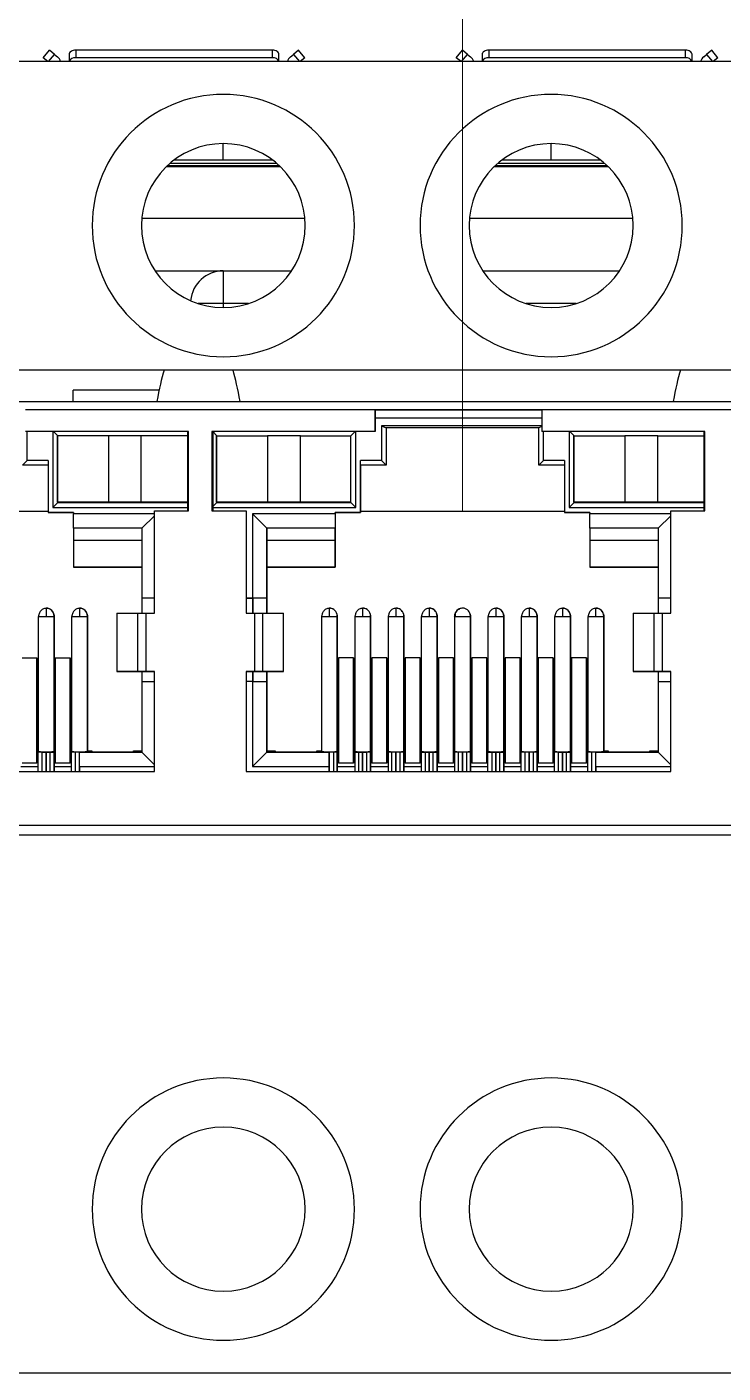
# Model space of a CAD drawing. Header units: millimetres. Extents: x 30 to 188, y 44 to 252.
# Drawn here: x 64.95 to 86.18, y 44.04 to 85.1 of the extents above; entities that cross this region are included whole.
import ezdxf

# ---------------------------------------------------------------- set-up
doc = ezdxf.new("R2010")
doc.units = ezdxf.units.MM

msp = doc.modelspace()

# ---------------------------------------------------------------- linework, layer by layer
at = {"color": 7, "linetype": 'Continuous', "lineweight": 18}
msp.add_line((78.239, 70.322), (78.239, 252.272), dxfattribs=at)
at = {"color": 7, "linetype": 'Continuous', "lineweight": 25}
for p, q in [((65.449, 84.16), (65.64, 84.391)), ((65.794, 84.263), (65.64, 84.391)), ((65.794, 84.263), (65.884, 84.188)), ((66.239, 84.266), (66.239, 84.041)), ((66.439, 84.391), (66.439, 84.156)), ((72.439, 84.391), (66.439, 84.391)), ((72.439, 84.156), (72.439, 84.391)), ((72.639, 84.041), (72.639, 84.266)), ((72.993, 84.188), (73.083, 84.263)), ((73.237, 84.391), (73.083, 84.263)), ((73.429, 84.16), (73.237, 84.391)), ((78.049, 84.16), (78.24, 84.391)), ((78.394, 84.263), (78.24, 84.391)), ((78.394, 84.263), (78.484, 84.188)), ((78.839, 84.266), (78.839, 84.041)), ((79.039, 84.391), (79.039, 84.156)), ((85.039, 84.391), (79.039, 84.391)), ((85.039, 84.156), (85.039, 84.391)), ((85.239, 84.041), (85.239, 84.266)), ((85.593, 84.188), (85.683, 84.263)), ((85.837, 84.391), (85.683, 84.263)), ((86.029, 84.16), (85.837, 84.391)), ((125.942, 84.041), (45.942, 84.041)), ((65.592, 84.041), (65.449, 84.16)), ((72.439, 84.156), (66.439, 84.156)), ((73.429, 84.16), (73.285, 84.041)), ((78.192, 84.041), (78.049, 84.16)), ((85.039, 84.156), (79.039, 84.156)), ((86.029, 84.16), (85.885, 84.041)), ((69.317, 80.941), (72.566, 80.941)), ((69.442, 81.041), (70.942, 81.041)), ((70.942, 81.041), (72.442, 81.041)), ((79.317, 80.941), (82.566, 80.941)), ((79.442, 81.041), (80.942, 81.041)), ((80.942, 81.041), (82.442, 81.041)), ((69.207, 80.841), (72.676, 80.841)), ((72.655, 80.861), (69.228, 80.861)), ((79.207, 80.841), (82.676, 80.841)), ((82.655, 80.861), (79.228, 80.861)), ((73.432, 79.261), (68.451, 79.261)), ((83.432, 79.261), (78.451, 79.261)), ((68.857, 77.661), (73.026, 77.661)), ((70.942, 77.661), (70.942, 76.661)), ((78.857, 77.661), (83.026, 77.661)), ((117.319, 74.631), (54.565, 74.631)), ((66.367, 73.672), (66.367, 74.025)), ((66.725, 74.025), (66.367, 74.025)), ((68.985, 74.024), (66.725, 74.024)), ((54.109, 73.672), (117.863, 73.672)), ((68.46, 73.672), (68.917, 73.672)), ((71.457, 73.672), (72.016, 73.672)), ((84.208, 73.672), (84.665, 73.672)), ((75.572, 73.418), (64.904, 73.418)), ((75.572, 72.757), (75.572, 73.418)), ((80.652, 73.418), (75.572, 73.418)), ((75.572, 73.418), (80.652, 73.418)), ((75.572, 73.418), (75.572, 73.418)), ((75.572, 73.418), (75.572, 72.757)), ((80.652, 73.418), (80.652, 72.757)), ((91.32, 73.418), (80.652, 73.418)), ((69.882, 72.757), (64.904, 72.757)), ((69.857, 72.757), (64.904, 72.757)), ((64.962, 71.876), (64.962, 72.757)), ((65.742, 72.757), (65.742, 70.446)), ((65.767, 72.757), (65.894, 72.63)), ((69.857, 72.757), (69.882, 72.757)), ((69.857, 70.344), (69.857, 72.757)), ((69.882, 70.344), (69.882, 72.757)), ((75.572, 72.757), (70.593, 72.757)), ((70.593, 72.757), (70.593, 70.344)), ((70.593, 72.757), (70.619, 72.757)), ((75.572, 72.757), (70.619, 72.757)), ((70.619, 72.757), (70.619, 70.344)), ((70.619, 72.757), (70.746, 72.63)), ((74.962, 72.757), (74.835, 72.63)), ((74.987, 70.446), (74.987, 72.757)), ((75.572, 72.757), (75.572, 72.757)), ((80.652, 72.935), (75.767, 72.935)), ((75.767, 72.935), (75.767, 71.876)), ((75.767, 72.935), (75.913, 72.867)), ((80.564, 72.867), (75.913, 72.867)), ((75.913, 72.867), (75.913, 71.73)), ((80.652, 72.908), (80.564, 72.867)), ((80.564, 71.73), (80.564, 72.867)), ((85.63, 72.757), (80.652, 72.757)), ((80.652, 72.757), (80.652, 72.757)), ((85.605, 72.757), (80.652, 72.757)), ((80.71, 71.876), (80.71, 72.757)), ((81.49, 72.757), (81.49, 70.446)), ((81.515, 72.757), (81.642, 72.63)), ((85.605, 72.757), (85.63, 72.757)), ((85.605, 70.344), (85.605, 72.757)), ((85.63, 70.344), (85.63, 72.757)), ((65.894, 72.629), (65.884, 72.629)), ((65.884, 70.601), (65.884, 72.629)), ((65.894, 72.629), (65.894, 72.63)), ((67.435, 72.63), (65.894, 72.63)), ((65.894, 70.601), (65.894, 72.629)), ((67.435, 72.63), (67.435, 70.601)), ((68.44, 72.63), (67.435, 72.63)), ((69.857, 72.63), (68.44, 72.63)), ((68.44, 70.601), (68.44, 72.63)), ((70.733, 70.601), (70.733, 72.629)), ((70.748, 72.629), (70.733, 72.629)), ((70.748, 72.63), (70.746, 72.63)), ((70.748, 72.63), (72.289, 72.63)), ((70.748, 72.629), (70.748, 72.63)), ((70.748, 70.601), (70.748, 72.629)), ((72.289, 72.63), (72.289, 70.601)), ((73.294, 72.63), (72.289, 72.63)), ((73.294, 70.601), (73.294, 72.63)), ((73.294, 72.63), (74.835, 72.63)), ((74.835, 70.601), (74.835, 72.63)), ((81.633, 70.601), (81.633, 72.629)), ((81.645, 72.629), (81.633, 72.629)), ((81.645, 72.63), (81.642, 72.63)), ((81.645, 72.63), (83.185, 72.63)), ((81.645, 72.629), (81.645, 72.63)), ((81.645, 70.601), (81.645, 72.629)), ((83.185, 72.63), (83.185, 70.601)), ((84.191, 72.63), (83.185, 72.63)), ((84.191, 70.601), (84.191, 72.63)), ((84.191, 72.63), (85.605, 72.63)), ((64.962, 71.876), (64.816, 71.73)), ((65.602, 71.876), (64.962, 71.876)), ((65.602, 71.876), (65.602, 70.293)), ((75.767, 71.876), (75.127, 71.876)), ((75.127, 70.293), (75.127, 71.876)), ((75.127, 71.73), (75.127, 71.876)), ((75.767, 71.876), (75.913, 71.73)), ((80.71, 71.876), (80.564, 71.73)), ((81.35, 71.876), (80.71, 71.876)), ((81.35, 71.876), (81.35, 70.293)), ((65.602, 71.73), (64.816, 71.73)), ((75.127, 71.73), (75.127, 70.322)), ((75.913, 71.73), (75.127, 71.73)), ((81.35, 71.73), (80.564, 71.73)), ((65.602, 70.322), (59.379, 70.322)), ((65.602, 70.322), (59.379, 70.322)), ((65.602, 70.293), (66.377, 70.293)), ((66.377, 70.293), (65.602, 70.293)), ((65.602, 70.293), (65.602, 70.293)), ((65.742, 70.446), (65.894, 70.598)), ((65.742, 70.446), (69.857, 70.446)), ((65.884, 70.601), (65.894, 70.601)), ((67.435, 70.601), (65.894, 70.601)), ((69.857, 70.601), (65.894, 70.601)), ((65.894, 70.601), (65.894, 70.598)), ((65.894, 70.598), (69.857, 70.598)), ((66.377, 70.293), (66.377, 70.251)), ((68.841, 70.251), (66.377, 70.251)), ((66.377, 69.811), (66.377, 70.251)), ((67.435, 70.601), (68.44, 70.601)), ((69.857, 70.601), (68.44, 70.601)), ((68.841, 67.22), (68.841, 70.344)), ((68.841, 70.344), (69.882, 70.344)), ((70.593, 70.344), (71.635, 70.344)), ((70.619, 70.471), (70.746, 70.598)), ((70.619, 70.446), (74.987, 70.446)), ((70.733, 70.601), (70.748, 70.601)), ((70.733, 70.601), (70.746, 70.601)), ((74.821, 70.601), (70.746, 70.601)), ((70.746, 70.601), (70.746, 70.598)), ((70.746, 70.598), (74.835, 70.598)), ((72.289, 70.601), (70.748, 70.601)), ((71.635, 70.344), (71.635, 67.22)), ((71.635, 70.344), (71.635, 70.344)), ((71.635, 70.344), (71.635, 67.22)), ((74.352, 70.251), (71.83, 70.251)), ((71.83, 70.251), (71.83, 67.677)), ((71.83, 70.251), (72.27, 69.811)), ((72.289, 70.601), (73.294, 70.601)), ((74.835, 70.601), (73.294, 70.601)), ((74.352, 70.293), (75.127, 70.293)), ((74.352, 70.251), (74.352, 70.293)), ((74.352, 70.293), (74.352, 70.293)), ((74.352, 70.293), (74.352, 68.617)), ((75.127, 70.293), (74.352, 70.293)), ((74.352, 70.251), (74.352, 69.811)), ((74.821, 70.601), (74.835, 70.601)), ((74.821, 70.601), (74.821, 70.601)), ((74.835, 70.598), (74.835, 70.601)), ((74.835, 70.598), (74.987, 70.446)), ((75.127, 70.322), (75.127, 70.322)), ((75.127, 70.322), (75.127, 70.293)), ((81.35, 70.322), (75.127, 70.322)), ((81.35, 70.322), (75.127, 70.322)), ((75.127, 70.293), (75.127, 70.293)), ((81.35, 70.293), (82.125, 70.293)), ((82.125, 70.293), (81.35, 70.293)), ((81.35, 70.293), (81.35, 70.293)), ((81.49, 70.446), (81.642, 70.598)), ((81.49, 70.446), (85.605, 70.446)), ((81.633, 70.601), (81.645, 70.601)), ((81.633, 70.601), (81.642, 70.601)), ((85.605, 70.601), (81.642, 70.601)), ((81.642, 70.601), (81.642, 70.598)), ((81.642, 70.598), (85.605, 70.598)), ((83.185, 70.601), (81.645, 70.601)), ((82.125, 70.293), (82.125, 70.251)), ((84.589, 70.251), (82.125, 70.251)), ((82.125, 69.811), (82.125, 70.251)), ((83.185, 70.601), (84.191, 70.601)), ((85.605, 70.601), (84.191, 70.601)), ((84.589, 67.22), (84.589, 70.344)), ((84.589, 70.344), (85.63, 70.344)), ((68.46, 69.811), (66.377, 69.811)), ((68.46, 69.811), (66.377, 69.811)), ((66.377, 69.811), (66.377, 69.811)), ((66.377, 69.811), (66.377, 69.43)), ((68.841, 70.192), (68.46, 69.811)), ((68.46, 69.811), (68.46, 67.677)), ((72.27, 67.677), (72.27, 69.811)), ((74.352, 69.811), (72.27, 69.811)), ((72.27, 69.811), (72.27, 69.811)), ((72.27, 69.811), (72.27, 69.43)), ((74.352, 69.811), (72.27, 69.811)), ((74.352, 69.43), (74.352, 69.811)), ((74.352, 69.811), (74.352, 69.811)), ((84.208, 69.811), (82.125, 69.811)), ((84.208, 69.811), (82.125, 69.811)), ((82.125, 69.811), (82.125, 69.811)), ((82.125, 69.811), (82.125, 69.43)), ((84.589, 70.192), (84.208, 69.811)), ((84.208, 69.811), (84.208, 67.677)), ((68.46, 69.43), (66.377, 69.43)), ((66.377, 69.43), (66.377, 68.617)), ((72.27, 69.43), (72.27, 68.617)), ((74.352, 69.43), (72.27, 69.43)), ((74.352, 68.617), (74.352, 69.43)), ((84.208, 69.43), (82.125, 69.43)), ((82.125, 69.43), (82.125, 68.617)), ((66.377, 68.617), (68.46, 68.617)), ((68.46, 68.617), (66.377, 68.617)), ((66.377, 68.617), (66.377, 68.617)), ((72.27, 68.617), (72.27, 68.617)), ((72.27, 68.617), (72.27, 67.22)), ((72.27, 68.617), (74.352, 68.617)), ((74.352, 68.617), (72.27, 68.617)), ((74.352, 68.617), (74.352, 68.617)), ((84.208, 68.617), (82.125, 68.617)), ((82.125, 68.617), (84.208, 68.617)), ((82.125, 68.617), (82.125, 68.617)), ((65.539, 67.372), (65.539, 67.118)), ((66.555, 67.372), (66.555, 67.118)), ((68.841, 67.677), (68.46, 67.677)), ((68.46, 67.677), (68.46, 67.677)), ((68.841, 67.677), (68.46, 67.677)), ((68.46, 67.677), (68.46, 67.22)), ((71.635, 67.677), (71.83, 67.677)), ((71.838, 67.677), (71.635, 67.677)), ((72.27, 67.677), (71.83, 67.677)), ((71.838, 67.22), (71.838, 67.677)), ((72.27, 67.677), (71.838, 67.677)), ((71.838, 67.677), (71.838, 67.677)), ((71.838, 67.677), (71.838, 67.22)), ((72.27, 67.677), (72.27, 67.677)), ((72.27, 67.22), (72.27, 67.677)), ((74.175, 67.372), (74.175, 67.118)), ((75.191, 67.372), (75.191, 67.118)), ((76.207, 67.372), (76.207, 67.118)), ((77.223, 67.372), (77.223, 67.118)), ((79.255, 67.372), (79.255, 67.118)), ((80.271, 67.372), (80.271, 67.118)), ((81.287, 67.372), (81.287, 67.118)), ((82.303, 67.118), (82.303, 67.372)), ((84.589, 67.677), (84.208, 67.677)), ((84.208, 67.677), (84.208, 67.677)), ((84.589, 67.677), (84.208, 67.677)), ((84.208, 67.677), (84.208, 67.22)), ((65.297, 67.118), (65.297, 63.001)), ((65.297, 67.118), (65.301, 67.118)), ((65.539, 67.118), (65.78, 67.118)), ((65.768, 67.204), (65.756, 67.229)), ((65.771, 67.195), (65.771, 67.195)), ((65.771, 67.195), (65.78, 67.131)), ((65.78, 67.118), (65.78, 67.131)), ((65.78, 67.131), (65.78, 67.131)), ((65.78, 67.131), (65.78, 63.022)), ((65.78, 63.001), (65.78, 67.118)), ((66.313, 67.118), (66.313, 63.001)), ((66.313, 67.118), (66.317, 67.118)), ((66.555, 67.118), (66.796, 67.118)), ((66.784, 67.204), (66.772, 67.229)), ((66.787, 67.195), (66.787, 67.195)), ((66.787, 67.195), (66.796, 67.131)), ((66.796, 67.118), (66.796, 67.131)), ((66.796, 67.131), (66.796, 67.131)), ((66.796, 67.131), (66.796, 63.022)), ((66.796, 63.001), (66.796, 67.118)), ((67.699, 67.22), (67.699, 65.442)), ((67.699, 67.22), (68.334, 67.22)), ((68.334, 65.442), (68.334, 67.22)), ((68.334, 67.22), (68.587, 67.22)), ((68.587, 65.442), (68.587, 67.22)), ((68.587, 67.22), (68.841, 67.22)), ((71.635, 67.22), (71.889, 67.22)), ((71.889, 67.22), (71.889, 65.442)), ((71.889, 67.22), (72.141, 67.22)), ((72.141, 67.22), (72.141, 65.442)), ((72.141, 67.22), (72.776, 67.22)), ((72.776, 65.442), (72.776, 67.22)), ((73.933, 67.118), (73.933, 63.001)), ((73.933, 67.118), (73.937, 67.118)), ((74.175, 67.118), (74.416, 67.118)), ((74.404, 67.204), (74.392, 67.229)), ((74.407, 67.195), (74.407, 67.195)), ((74.407, 67.195), (74.416, 67.131)), ((74.416, 67.118), (74.416, 67.131)), ((74.416, 67.131), (74.416, 67.131)), ((74.416, 67.131), (74.416, 63.022)), ((74.416, 63.001), (74.416, 67.118)), ((74.949, 67.118), (74.949, 63.001)), ((74.949, 67.118), (74.953, 67.118)), ((75.191, 67.118), (75.432, 67.118)), ((75.42, 67.204), (75.408, 67.229)), ((75.423, 67.195), (75.423, 67.195)), ((75.423, 67.195), (75.432, 67.131)), ((75.432, 67.118), (75.432, 67.131)), ((75.432, 67.131), (75.432, 67.131)), ((75.432, 67.131), (75.432, 63.022)), ((75.432, 63.001), (75.432, 67.118)), ((75.965, 67.118), (75.965, 63.001)), ((75.965, 67.118), (75.969, 67.118)), ((76.207, 67.118), (76.448, 67.118)), ((76.436, 67.204), (76.424, 67.229)), ((76.439, 67.195), (76.439, 67.195)), ((76.439, 67.195), (76.448, 67.131)), ((76.448, 67.118), (76.448, 67.131)), ((76.448, 67.131), (76.448, 67.131)), ((76.448, 67.131), (76.448, 63.022)), ((76.448, 63.001), (76.448, 67.118)), ((76.981, 67.118), (76.981, 63.001)), ((76.981, 67.118), (76.985, 67.118)), ((77.223, 67.118), (77.464, 67.118)), ((77.452, 67.204), (77.44, 67.229)), ((77.455, 67.195), (77.455, 67.195)), ((77.455, 67.195), (77.464, 67.131)), ((77.464, 67.118), (77.464, 67.131)), ((77.464, 67.131), (77.464, 67.131)), ((77.464, 67.131), (77.464, 63.022)), ((77.464, 63.001), (77.464, 67.118)), ((77.997, 67.131), (77.997, 67.13)), ((77.997, 67.118), (77.997, 63.001)), ((78.471, 67.195), (78.471, 67.195)), ((78.471, 67.195), (78.48, 67.131)), ((78.48, 67.118), (78.48, 67.131)), ((78.48, 67.131), (78.48, 67.131)), ((78.48, 67.131), (78.48, 63.022)), ((78.48, 63.001), (78.48, 67.118)), ((79.013, 67.118), (79.013, 63.001)), ((79.013, 67.118), (79.017, 67.118)), ((79.255, 67.118), (79.496, 67.118)), ((79.484, 67.204), (79.472, 67.229)), ((79.487, 67.195), (79.487, 67.195)), ((79.487, 67.195), (79.496, 67.131)), ((79.496, 67.118), (79.496, 67.131)), ((79.496, 67.131), (79.496, 67.131)), ((79.496, 67.131), (79.496, 63.022)), ((79.496, 63.001), (79.496, 67.118)), ((80.029, 67.118), (80.029, 63.001)), ((80.029, 67.118), (80.033, 67.118)), ((80.271, 67.118), (80.512, 67.118)), ((80.5, 67.204), (80.488, 67.229)), ((80.503, 67.195), (80.503, 67.195)), ((80.503, 67.195), (80.512, 67.131)), ((80.512, 67.118), (80.512, 67.131)), ((80.512, 67.131), (80.512, 67.131)), ((80.512, 67.131), (80.512, 63.022)), ((80.512, 63.001), (80.512, 67.118)), ((81.045, 67.118), (81.045, 63.001)), ((81.045, 67.118), (81.049, 67.118)), ((81.287, 67.118), (81.528, 67.118)), ((81.516, 67.204), (81.504, 67.229)), ((81.519, 67.195), (81.519, 67.195)), ((81.519, 67.195), (81.528, 67.131)), ((81.528, 67.118), (81.528, 67.131)), ((81.528, 67.131), (81.528, 67.131)), ((81.528, 67.131), (81.528, 63.022)), ((81.528, 63.001), (81.528, 67.118)), ((82.061, 67.118), (82.061, 63.001)), ((82.061, 67.118), (82.065, 67.118)), ((82.303, 67.118), (82.544, 67.118)), ((82.532, 67.204), (82.52, 67.229)), ((82.535, 67.195), (82.535, 67.195)), ((82.535, 67.195), (82.544, 67.131)), ((82.544, 67.118), (82.544, 67.131)), ((82.544, 67.131), (82.544, 67.131)), ((82.544, 67.131), (82.544, 63.022)), ((82.544, 63.001), (82.544, 67.118)), ((83.447, 67.22), (83.447, 65.442)), ((83.447, 67.22), (84.082, 67.22)), ((84.082, 65.442), (84.082, 67.22)), ((84.082, 67.22), (84.335, 67.22)), ((84.335, 65.442), (84.335, 67.22)), ((84.335, 67.22), (84.589, 67.22)), ((64.802, 65.861), (65.259, 65.861)), ((65.259, 65.861), (65.259, 62.648)), ((65.259, 65.543), (65.259, 65.861)), ((65.818, 65.861), (66.275, 65.861)), ((65.818, 65.861), (65.818, 62.648)), ((66.275, 65.861), (66.275, 62.648)), ((66.275, 65.543), (66.275, 65.861)), ((74.454, 65.861), (74.454, 62.648)), ((74.911, 65.861), (74.454, 65.861)), ((74.911, 65.861), (74.911, 65.543)), ((74.911, 62.648), (74.911, 65.861)), ((75.47, 65.861), (75.47, 62.648)), ((75.927, 65.861), (75.47, 65.861)), ((75.927, 65.861), (75.927, 65.543)), ((75.927, 62.648), (75.927, 65.861)), ((76.486, 65.861), (76.486, 62.648)), ((76.943, 65.861), (76.486, 65.861)), ((76.943, 62.648), (76.943, 65.861)), ((76.943, 65.861), (76.943, 65.543)), ((77.502, 65.861), (77.502, 62.648)), ((77.959, 65.861), (77.502, 65.861)), ((77.959, 62.648), (77.959, 65.861)), ((77.959, 65.861), (77.959, 65.543)), ((78.518, 65.861), (78.518, 62.648)), ((78.975, 65.861), (78.518, 65.861)), ((78.975, 65.861), (78.975, 65.543)), ((78.975, 62.648), (78.975, 65.861)), ((79.534, 65.861), (79.534, 62.648)), ((79.991, 65.861), (79.534, 65.861)), ((79.991, 62.648), (79.991, 65.861)), ((79.991, 65.861), (79.991, 65.543)), ((80.55, 65.861), (80.55, 62.648)), ((81.007, 65.861), (80.55, 65.861)), ((81.007, 62.648), (81.007, 65.861)), ((81.007, 65.861), (81.007, 65.543)), ((81.566, 65.861), (81.566, 62.648)), ((82.023, 65.861), (81.566, 65.861)), ((82.023, 62.648), (82.023, 65.861)), ((82.023, 65.861), (82.023, 65.543)), ((65.259, 62.74), (65.259, 65.543)), ((66.275, 62.74), (66.275, 65.543)), ((67.699, 65.442), (67.952, 65.442)), ((68.334, 65.442), (67.699, 65.442)), ((67.952, 65.442), (68.587, 65.442)), ((68.587, 65.442), (68.334, 65.442)), ((68.46, 65.442), (68.46, 65.137)), ((68.841, 65.442), (68.587, 65.442)), ((68.587, 65.442), (68.841, 65.442)), ((68.841, 62.394), (68.841, 65.442)), ((71.889, 65.442), (71.635, 65.442)), ((71.635, 65.442), (71.635, 62.394)), ((71.635, 65.442), (71.635, 65.442)), ((71.635, 65.442), (71.635, 62.394)), ((71.635, 65.442), (71.889, 65.442)), ((71.838, 65.137), (71.838, 65.442)), ((71.838, 65.442), (71.838, 65.137)), ((72.141, 65.442), (71.889, 65.442)), ((71.889, 65.442), (72.524, 65.442)), ((72.776, 65.442), (72.141, 65.442)), ((72.27, 65.442), (72.27, 63.022)), ((72.27, 65.137), (72.27, 65.442)), ((72.524, 65.442), (72.776, 65.442)), ((74.911, 65.543), (74.911, 62.74)), ((75.927, 65.543), (75.927, 62.74)), ((76.943, 65.543), (76.943, 62.74)), ((77.959, 65.543), (77.959, 62.74)), ((78.975, 65.543), (78.975, 62.74)), ((79.991, 65.543), (79.991, 62.74)), ((81.007, 65.543), (81.007, 62.74)), ((82.023, 65.543), (82.023, 62.74)), ((83.447, 65.442), (83.7, 65.442)), ((84.082, 65.442), (83.447, 65.442)), ((83.7, 65.442), (84.335, 65.442)), ((84.335, 65.442), (84.082, 65.442)), ((84.208, 65.442), (84.208, 65.137)), ((84.589, 65.442), (84.335, 65.442)), ((84.335, 65.442), (84.589, 65.442)), ((84.589, 62.394), (84.589, 65.442)), ((68.46, 65.137), (68.46, 62.978)), ((68.46, 65.137), (68.841, 65.137)), ((71.83, 65.137), (71.635, 65.137)), ((71.83, 65.137), (71.83, 62.538)), ((71.83, 65.137), (72.27, 65.137)), ((72.27, 62.978), (72.27, 65.137)), ((72.27, 65.137), (72.27, 65.137)), ((84.208, 65.137), (84.208, 62.978)), ((84.208, 65.137), (84.589, 65.137)), ((65.259, 63.022), (65.297, 63.022)), ((65.297, 62.978), (65.259, 62.978)), ((65.297, 62.394), (65.297, 62.978)), ((65.415, 62.978), (65.297, 62.978)), ((65.415, 62.978), (65.538, 62.978)), ((65.538, 62.978), (65.539, 62.978)), ((65.539, 62.978), (65.662, 62.978)), ((65.662, 62.978), (65.78, 62.978)), ((65.78, 63.001), (65.78, 63.022)), ((65.78, 63.022), (65.818, 63.022)), ((65.78, 62.394), (65.78, 62.978)), ((65.78, 62.978), (65.78, 62.546)), ((65.78, 62.978), (65.78, 62.978)), ((65.818, 62.978), (65.78, 62.978)), ((66.275, 63.022), (66.313, 63.022)), ((66.313, 62.978), (66.275, 62.978)), ((66.313, 62.394), (66.313, 62.978)), ((66.431, 62.978), (66.313, 62.978)), ((66.554, 62.978), (66.431, 62.978)), ((66.555, 62.978), (66.554, 62.978)), ((66.555, 62.978), (68.46, 62.978)), ((66.555, 62.538), (66.555, 62.978)), ((66.796, 63.001), (66.796, 63.022)), ((66.796, 63.022), (66.936, 63.022)), ((66.936, 63.022), (66.936, 63)), ((66.936, 63.022), (66.936, 63)), ((67.19, 62.991), (67.952, 62.991)), ((68.206, 63), (68.206, 63.022)), ((68.206, 63.022), (68.46, 63.022)), ((68.841, 62.597), (68.46, 62.978)), ((71.83, 62.538), (72.27, 62.978)), ((72.27, 62.978), (72.27, 63.022)), ((72.27, 63.022), (72.524, 63.022)), ((72.27, 62.978), (74.175, 62.978)), ((72.524, 63.022), (72.524, 63)), ((72.778, 62.991), (73.54, 62.991)), ((73.794, 63), (73.794, 63.022)), ((73.794, 63.022), (73.933, 63.022)), ((74.175, 62.978), (74.175, 62.538)), ((74.175, 62.978), (74.175, 62.978)), ((74.175, 62.394), (74.175, 62.978)), ((74.175, 62.978), (74.175, 62.978)), ((74.298, 62.978), (74.175, 62.978)), ((74.416, 62.978), (74.298, 62.978)), ((74.416, 63.001), (74.416, 63.022)), ((74.416, 63.022), (74.454, 63.022)), ((74.416, 62.978), (74.416, 62.394)), ((74.416, 62.546), (74.416, 62.978)), ((74.416, 62.978), (74.416, 62.978)), ((74.454, 62.978), (74.416, 62.978)), ((74.911, 63.022), (74.949, 63.022)), ((74.949, 62.978), (74.911, 62.978)), ((74.949, 62.978), (74.949, 62.394)), ((74.949, 62.978), (75.067, 62.978)), ((75.067, 62.978), (75.19, 62.978)), ((75.19, 62.978), (75.191, 62.978)), ((75.191, 62.978), (75.314, 62.978)), ((75.432, 62.978), (75.314, 62.978)), ((75.432, 63.001), (75.432, 63.022)), ((75.432, 63.022), (75.47, 63.022)), ((75.432, 62.978), (75.432, 62.394)), ((75.432, 62.546), (75.432, 62.978)), ((75.432, 62.978), (75.432, 62.978)), ((75.47, 62.978), (75.432, 62.978)), ((75.927, 63.022), (75.965, 63.022)), ((75.965, 62.978), (75.927, 62.978)), ((75.965, 62.978), (75.965, 62.394)), ((76.083, 62.978), (75.965, 62.978)), ((76.206, 62.978), (76.083, 62.978)), ((76.207, 62.978), (76.206, 62.978)), ((76.33, 62.978), (76.207, 62.978)), ((76.448, 62.978), (76.33, 62.978)), ((76.448, 63.001), (76.448, 63.022)), ((76.448, 63.022), (76.486, 63.022)), ((76.448, 62.978), (76.448, 62.394)), ((76.448, 62.546), (76.448, 62.978)), ((76.448, 62.978), (76.448, 62.978)), ((76.486, 62.978), (76.448, 62.978)), ((76.943, 63.022), (76.981, 63.022)), ((76.981, 62.978), (76.943, 62.978)), ((76.981, 62.978), (76.981, 62.394)), ((76.981, 62.978), (77.099, 62.978)), ((77.099, 62.978), (77.222, 62.978)), ((77.222, 62.978), (77.223, 62.978)), ((77.223, 62.978), (77.346, 62.978)), ((77.346, 62.978), (77.464, 62.978)), ((77.464, 63.001), (77.464, 63.022)), ((77.464, 63.022), (77.502, 63.022)), ((77.464, 62.978), (77.464, 62.394)), ((77.464, 62.546), (77.464, 62.978)), ((77.464, 62.978), (77.464, 62.978)), ((77.502, 62.978), (77.464, 62.978)), ((77.959, 63.022), (77.997, 63.022)), ((77.997, 62.978), (77.959, 62.978)), ((77.997, 62.978), (77.997, 62.394)), ((78.115, 62.978), (77.997, 62.978)), ((78.238, 62.978), (78.115, 62.978)), ((78.239, 62.978), (78.238, 62.978)), ((78.362, 62.978), (78.239, 62.978)), ((78.48, 62.978), (78.362, 62.978)), ((78.48, 63.001), (78.48, 63.022)), ((78.48, 63.022), (78.518, 63.022)), ((78.48, 62.394), (78.48, 62.978)), ((78.48, 62.978), (78.48, 62.546)), ((78.48, 62.978), (78.48, 62.978)), ((78.518, 62.978), (78.48, 62.978)), ((78.975, 63.022), (79.013, 63.022)), ((79.013, 62.978), (78.975, 62.978)), ((79.013, 62.394), (79.013, 62.978)), ((79.013, 62.978), (79.131, 62.978)), ((79.131, 62.978), (79.254, 62.978)), ((79.254, 62.978), (79.255, 62.978)), ((79.255, 62.978), (79.378, 62.978)), ((79.378, 62.978), (79.496, 62.978)), ((79.496, 63.001), (79.496, 63.022)), ((79.496, 63.022), (79.534, 63.022)), ((79.496, 62.394), (79.496, 62.978)), ((79.496, 62.978), (79.496, 62.546)), ((79.496, 62.978), (79.496, 62.978)), ((79.534, 62.978), (79.496, 62.978)), ((79.991, 63.022), (80.029, 63.022)), ((80.029, 62.978), (79.991, 62.978)), ((80.029, 62.394), (80.029, 62.978)), ((80.147, 62.978), (80.029, 62.978)), ((80.27, 62.978), (80.147, 62.978)), ((80.271, 62.978), (80.27, 62.978)), ((80.394, 62.978), (80.271, 62.978)), ((80.512, 62.978), (80.394, 62.978)), ((80.512, 63.001), (80.512, 63.022)), ((80.512, 63.022), (80.55, 63.022)), ((80.512, 62.394), (80.512, 62.978)), ((80.512, 62.978), (80.512, 62.546)), ((80.512, 62.978), (80.512, 62.978)), ((80.55, 62.978), (80.512, 62.978)), ((81.007, 63.022), (81.045, 63.022)), ((81.045, 62.978), (81.007, 62.978)), ((81.045, 62.394), (81.045, 62.978)), ((81.163, 62.978), (81.045, 62.978)), ((81.163, 62.978), (81.286, 62.978)), ((81.286, 62.978), (81.287, 62.978)), ((81.287, 62.978), (81.41, 62.978)), ((81.41, 62.978), (81.528, 62.978)), ((81.528, 63.001), (81.528, 63.022)), ((81.528, 63.022), (81.566, 63.022)), ((81.528, 62.394), (81.528, 62.978)), ((81.528, 62.978), (81.528, 62.546)), ((81.528, 62.978), (81.528, 62.978)), ((81.566, 62.978), (81.528, 62.978)), ((82.023, 63.022), (82.061, 63.022)), ((82.061, 62.978), (82.023, 62.978)), ((82.061, 62.394), (82.061, 62.978)), ((82.179, 62.978), (82.061, 62.978)), ((82.302, 62.978), (82.179, 62.978)), ((82.303, 62.978), (82.302, 62.978)), ((82.303, 62.978), (84.208, 62.978)), ((82.303, 62.538), (82.303, 62.978)), ((82.544, 63.001), (82.544, 63.022)), ((82.544, 63.022), (82.684, 63.022)), ((82.684, 63.022), (82.684, 63)), ((82.684, 63.022), (82.684, 63)), ((82.938, 62.991), (83.7, 62.991)), ((83.954, 63), (83.954, 63.022)), ((83.954, 63.022), (84.208, 63.022)), ((84.589, 62.597), (84.208, 62.978)), ((64.764, 62.546), (65.297, 62.546)), ((65.259, 62.648), (64.802, 62.648)), ((65.259, 62.648), (65.259, 62.74)), ((65.78, 62.546), (65.78, 62.394)), ((65.78, 62.546), (66.313, 62.546)), ((66.275, 62.648), (65.818, 62.648)), ((66.275, 62.648), (66.275, 62.74)), ((66.555, 62.538), (66.555, 62.394)), ((66.555, 62.538), (68.841, 62.538)), ((71.83, 62.538), (74.175, 62.538)), ((74.175, 62.394), (74.175, 62.538)), ((74.416, 62.394), (74.416, 62.546)), ((74.416, 62.546), (74.949, 62.546)), ((74.911, 62.648), (74.454, 62.648)), ((74.911, 62.74), (74.911, 62.648)), ((75.432, 62.394), (75.432, 62.546)), ((75.432, 62.546), (75.965, 62.546)), ((75.927, 62.648), (75.47, 62.648)), ((75.927, 62.74), (75.927, 62.648)), ((76.448, 62.394), (76.448, 62.546)), ((76.448, 62.546), (76.981, 62.546)), ((76.943, 62.648), (76.486, 62.648)), ((76.943, 62.74), (76.943, 62.648)), ((77.464, 62.394), (77.464, 62.546)), ((77.464, 62.546), (77.997, 62.546)), ((77.959, 62.648), (77.502, 62.648)), ((77.959, 62.74), (77.959, 62.648)), ((78.48, 62.546), (78.48, 62.394)), ((78.48, 62.546), (79.013, 62.546)), ((78.975, 62.648), (78.518, 62.648)), ((78.975, 62.74), (78.975, 62.648)), ((79.496, 62.546), (79.496, 62.394)), ((79.496, 62.546), (80.029, 62.546)), ((79.991, 62.648), (79.534, 62.648)), ((79.991, 62.74), (79.991, 62.648)), ((80.512, 62.546), (80.512, 62.394)), ((80.512, 62.546), (81.045, 62.546)), ((81.007, 62.648), (80.55, 62.648)), ((81.007, 62.74), (81.007, 62.648)), ((81.528, 62.546), (81.528, 62.394)), ((81.528, 62.546), (82.061, 62.546)), ((82.023, 62.648), (81.566, 62.648)), ((82.023, 62.74), (82.023, 62.648)), ((82.303, 62.538), (82.303, 62.394)), ((82.303, 62.538), (84.589, 62.538)), ((55.887, 62.394), (68.841, 62.394)), ((71.635, 62.394), (84.589, 62.394)), ((117.319, 60.448), (54.565, 60.448)), ((116.085, 60.743), (55.887, 60.743)), ((125.942, 44.041), (45.942, 44.041))]:
    msp.add_line(p, q, dxfattribs=at)
at = {"color": 8, "linetype": 'Continuous', "lineweight": 25}
for p, q in [((65.61, 84.041), (65.794, 84.263)), ((73.083, 84.263), (73.267, 84.041)), ((78.21, 84.041), (78.394, 84.263)), ((85.683, 84.263), (85.867, 84.041)), ((70.942, 81.041), (70.942, 81.541)), ((80.942, 81.041), (80.942, 81.541)), ((70.942, 76.661), (70.176, 76.661)), ((71.707, 76.661), (70.942, 76.661)), ((70.942, 76.661), (70.942, 76.541)), ((81.707, 76.661), (80.176, 76.661)), ((80.652, 73.164), (75.572, 73.164)), ((65.301, 67.118), (65.539, 67.118)), ((66.317, 67.118), (66.555, 67.118)), ((73.937, 67.118), (74.175, 67.118)), ((74.953, 67.118), (75.191, 67.118)), ((75.969, 67.118), (76.207, 67.118)), ((76.985, 67.118), (77.223, 67.118)), ((77.997, 67.13), (77.997, 67.118)), ((79.017, 67.118), (79.255, 67.118)), ((80.033, 67.118), (80.271, 67.118)), ((81.049, 67.118), (81.287, 67.118)), ((82.065, 67.118), (82.303, 67.118)), ((65.415, 62.394), (65.415, 62.978)), ((65.538, 62.978), (65.538, 62.394)), ((65.539, 62.394), (65.539, 62.978)), ((65.662, 62.394), (65.662, 62.978)), ((66.431, 62.394), (66.431, 62.978)), ((66.554, 62.394), (66.554, 62.978)), ((74.175, 62.978), (74.175, 62.394)), ((74.298, 62.978), (74.298, 62.394)), ((75.067, 62.978), (75.067, 62.394)), ((75.19, 62.978), (75.19, 62.394)), ((75.191, 62.394), (75.191, 62.978)), ((75.314, 62.978), (75.314, 62.394)), ((76.083, 62.394), (76.083, 62.978)), ((76.206, 62.394), (76.206, 62.978)), ((76.207, 62.978), (76.207, 62.394)), ((76.33, 62.978), (76.33, 62.394)), ((77.099, 62.978), (77.099, 62.394)), ((77.222, 62.978), (77.222, 62.394)), ((77.223, 62.394), (77.223, 62.978)), ((77.346, 62.394), (77.346, 62.978)), ((78.115, 62.394), (78.115, 62.978)), ((78.238, 62.394), (78.238, 62.978)), ((78.239, 62.978), (78.239, 62.394)), ((78.362, 62.978), (78.362, 62.394)), ((79.131, 62.978), (79.131, 62.394)), ((79.254, 62.978), (79.254, 62.394)), ((79.255, 62.394), (79.255, 62.978)), ((79.378, 62.394), (79.378, 62.978)), ((80.147, 62.394), (80.147, 62.978)), ((80.27, 62.394), (80.27, 62.978)), ((80.271, 62.978), (80.271, 62.394)), ((80.394, 62.978), (80.394, 62.394)), ((81.163, 62.394), (81.163, 62.978)), ((81.286, 62.978), (81.286, 62.394)), ((81.287, 62.394), (81.287, 62.978)), ((81.41, 62.394), (81.41, 62.978)), ((82.179, 62.394), (82.179, 62.978)), ((82.302, 62.394), (82.302, 62.978))]:
    msp.add_line(p, q, dxfattribs=at)
at = {"color": 7, "linetype": 'Continuous', "lineweight": 25, "flags": 128}
for points in [[(66.439, 84.391), (66.4, 84.388), (66.362, 84.381), (66.327, 84.37), (66.297, 84.354), (66.272, 84.335), (66.254, 84.314), (66.242, 84.29), (66.239, 84.266)], [(72.639, 84.266), (72.635, 84.29), (72.623, 84.314), (72.605, 84.335), (72.58, 84.354), (72.55, 84.37), (72.515, 84.381), (72.478, 84.388), (72.439, 84.391)], [(79.039, 84.391), (79, 84.388), (78.962, 84.381), (78.927, 84.37), (78.897, 84.354), (78.872, 84.335), (78.854, 84.314), (78.842, 84.29), (78.839, 84.266)], [(85.239, 84.266), (85.235, 84.29), (85.223, 84.314), (85.205, 84.335), (85.18, 84.354), (85.15, 84.37), (85.115, 84.381), (85.078, 84.388), (85.039, 84.391)], [(77.997, 67.118), (78.016, 67.118), (78.068, 67.118), (78.146, 67.118), (78.239, 67.118), (78.331, 67.118), (78.409, 67.118), (78.461, 67.118), (78.48, 67.118)]]:
    msp.add_lwpolyline(points, dxfattribs=at)
at = {"color": 7, "linetype": 'Continuous', "lineweight": 25}
for centre, radius, start, end in [((65.699, 83.965), 0.29, 15.0502, 50.3192), ((73.179, 83.965), 0.29, 129.6808, 164.9498), ((78.299, 83.965), 0.29, 15.0502, 50.3192), ((85.779, 83.965), 0.29, 129.6808, 164.9498), ((66.41, 83.976), 0.182, 80.8409, 159.3134), ((72.468, 83.976), 0.182, 20.6866, 99.1591), ((79.01, 83.976), 0.182, 80.8409, 159.3134), ((85.068, 83.976), 0.182, 20.6866, 99.1591), ((70.942, 79.041), 4, 0, 180), ((80.942, 79.041), 4, 0, 180), ((70.942, 79.041), 2.5, 0, 180), ((80.942, 79.041), 2.5, 0, 180), ((70.942, 79.041), 4, 180, 0), ((70.942, 79.041), 2.5, 180, 0), ((80.942, 79.041), 4, 180, 0), ((80.942, 79.041), 2.5, 180, 0), ((70.942, 76.661), 1, 90, 175.0056), ((65.539, 67.131), 0.241, 0, 90), ((66.555, 67.131), 0.241, 0, 90), ((74.175, 67.131), 0.241, 0, 90), ((75.191, 67.131), 0.241, 0, 90), ((76.207, 67.131), 0.241, 0, 90), ((77.223, 67.131), 0.241, 0, 90), ((78.239, 67.131), 0.241, 0, 166.9791), ((79.255, 67.131), 0.241, 0, 90), ((80.271, 67.131), 0.241, 0, 90), ((81.287, 67.131), 0.241, 0, 90), ((82.303, 67.131), 0.241, 0, 90), ((70.942, 49.041), 4, 0, 180), ((80.942, 49.041), 4, 0, 180), ((70.942, 49.041), 2.5, 0, 180), ((80.942, 49.041), 2.5, 0, 180), ((70.942, 49.041), 4, 180, 0), ((70.942, 49.041), 2.5, 180, 0), ((80.942, 49.041), 4, 180, 0), ((80.942, 49.041), 2.5, 180, 0)]:
    msp.add_arc(centre, radius, start, end, dxfattribs=at)
for centre, major_axis, ratio, start_param, end_param in [((69.536, 62.575), (0, 12.7), 0.100286, 0.31979, 0.50792), ((70.837, 62.575), (0, 12.7), 0.100286, 5.775266, 5.963395), ((85.284, 62.575), (0, 12.7), 0.100286, 0.319791, 0.50792), ((65.539, 63.001), (0.241, 0), 0.034921, 3.141593, 6.283185), ((66.555, 63.001), (0.241, 0), 0.034921, 3.141593, 6.283185), ((67.19, 63), (0.254, 0), 0.034921, 3.141593, 4.712389), ((67.952, 63), (0.254, 0), 0.034921, 4.712389, 6.283185), ((72.778, 63), (0.254, 0), 0.034921, 3.141593, 4.712389), ((73.54, 63), (0.254, 0), 0.034921, 4.712389, 6.283185), ((74.175, 63.001), (0.241, 0), 0.034921, 3.141593, 6.283185), ((75.191, 63.001), (0.241, 0), 0.034921, 3.141593, 6.283185), ((76.207, 63.001), (0.241, 0), 0.034921, 3.141593, 6.283185), ((77.223, 63.001), (0.241, 0), 0.034921, 3.141593, 6.283185), ((78.239, 63.001), (0.241, 0), 0.034921, 3.141593, 6.283185), ((79.255, 63.001), (0.241, 0), 0.034921, 3.141593, 6.283185), ((80.271, 63.001), (0.241, 0), 0.034921, 3.141593, 6.283185), ((81.287, 63.001), (0.241, 0), 0.034921, 3.141593, 6.283185), ((82.303, 63.001), (0.241, 0), 0.034921, 3.141593, 6.283185), ((82.938, 63), (0.254, 0), 0.034921, 3.141593, 4.712389), ((83.7, 63), (0.254, 0), 0.034921, 4.712389, 6.283185)]:
    msp.add_ellipse(centre, major_axis=major_axis, ratio=ratio, start_param=start_param, end_param=end_param, dxfattribs=at)
for points, knots in [([(65.539, 67.368), (65.521, 67.367), (65.484, 67.364), (65.434, 67.343), (65.392, 67.311), (65.358, 67.271), (65.334, 67.226), (65.318, 67.182), (65.307, 67.144), (65.303, 67.126), (65.301, 67.118)], [0, 0, 0, 0, 0.137371, 0.277225, 0.418336, 0.557717, 0.69081, 0.812095, 0.916283, 1, 1, 1, 1]), ([(65.756, 67.229), (65.749, 67.244), (65.732, 67.284), (65.68, 67.33), (65.612, 67.364), (65.562, 67.367), (65.539, 67.368)], [0, 0, 0, 0, 0.175557, 0.461181, 0.740209, 1, 1, 1, 1]), ([(66.555, 67.368), (66.537, 67.367), (66.5, 67.364), (66.45, 67.343), (66.408, 67.311), (66.374, 67.271), (66.35, 67.226), (66.334, 67.182), (66.323, 67.144), (66.319, 67.126), (66.317, 67.118)], [0, 0, 0, 0, 0.137371, 0.2772247, 0.4183358, 0.5577169, 0.6908098, 0.8120951, 0.916283, 1, 1, 1, 1]), ([(66.772, 67.229), (66.765, 67.244), (66.748, 67.284), (66.696, 67.33), (66.628, 67.364), (66.578, 67.367), (66.555, 67.368)], [0, 0, 0, 0, 0.175564, 0.461186, 0.740211, 1, 1, 1, 1]), ([(74.175, 67.368), (74.157, 67.367), (74.12, 67.364), (74.07, 67.343), (74.028, 67.311), (73.994, 67.271), (73.97, 67.226), (73.954, 67.182), (73.943, 67.144), (73.939, 67.126), (73.937, 67.118)], [0, 0, 0, 0, 0.137371, 0.277225, 0.418336, 0.557717, 0.69081, 0.812095, 0.916283, 1, 1, 1, 1]), ([(74.392, 67.229), (74.385, 67.244), (74.368, 67.284), (74.316, 67.33), (74.248, 67.364), (74.198, 67.367), (74.175, 67.368)], [0, 0, 0, 0, 0.175564, 0.461186, 0.740211, 1, 1, 1, 1]), ([(75.191, 67.368), (75.173, 67.367), (75.136, 67.364), (75.086, 67.343), (75.044, 67.311), (75.01, 67.271), (74.986, 67.226), (74.97, 67.182), (74.959, 67.144), (74.955, 67.126), (74.953, 67.118)], [0, 0, 0, 0, 0.137371, 0.277225, 0.418336, 0.557717, 0.69081, 0.812095, 0.916283, 1, 1, 1, 1]), ([(75.408, 67.229), (75.401, 67.244), (75.384, 67.284), (75.332, 67.33), (75.264, 67.364), (75.214, 67.367), (75.191, 67.368)], [0, 0, 0, 0, 0.175555, 0.461179, 0.740208, 1, 1, 1, 1]), ([(76.207, 67.368), (76.189, 67.367), (76.152, 67.364), (76.102, 67.343), (76.06, 67.311), (76.026, 67.271), (76.002, 67.226), (75.986, 67.182), (75.975, 67.144), (75.971, 67.126), (75.969, 67.118)], [0, 0, 0, 0, 0.137371, 0.277225, 0.418336, 0.557717, 0.69081, 0.812095, 0.916283, 1, 1, 1, 1]), ([(76.424, 67.229), (76.417, 67.244), (76.4, 67.284), (76.348, 67.33), (76.28, 67.364), (76.23, 67.367), (76.207, 67.368)], [0, 0, 0, 0, 0.1755494, 0.4611758, 0.7402067, 1, 1, 1, 1]), ([(77.223, 67.368), (77.205, 67.367), (77.168, 67.364), (77.118, 67.343), (77.076, 67.311), (77.042, 67.271), (77.018, 67.226), (77.002, 67.182), (76.991, 67.144), (76.987, 67.126), (76.985, 67.118)], [0, 0, 0, 0, 0.137371, 0.277225, 0.418336, 0.557717, 0.69081, 0.812095, 0.916283, 1, 1, 1, 1]), ([(77.44, 67.229), (77.433, 67.244), (77.416, 67.284), (77.364, 67.33), (77.296, 67.364), (77.246, 67.367), (77.223, 67.368)], [0, 0, 0, 0, 0.175574, 0.461192, 0.740214, 1, 1, 1, 1]), ([(78.408, 67.302), (78.384, 67.322), (78.334, 67.361), (78.239, 67.377), (78.143, 67.358), (78.093, 67.319), (78.069, 67.299)], [0, 0, 0, 0, 0.2458127, 0.4999539, 0.7541239, 1, 1, 1, 1]), ([(79.255, 67.368), (79.237, 67.367), (79.2, 67.364), (79.15, 67.343), (79.108, 67.311), (79.074, 67.271), (79.05, 67.226), (79.034, 67.182), (79.023, 67.144), (79.019, 67.126), (79.017, 67.118)], [0, 0, 0, 0, 0.137371, 0.277225, 0.418336, 0.557717, 0.69081, 0.812095, 0.916283, 1, 1, 1, 1]), ([(79.472, 67.229), (79.465, 67.244), (79.448, 67.284), (79.396, 67.33), (79.328, 67.364), (79.278, 67.367), (79.255, 67.368)], [0, 0, 0, 0, 0.175547, 0.461174, 0.740206, 1, 1, 1, 1]), ([(80.271, 67.368), (80.253, 67.367), (80.216, 67.364), (80.166, 67.343), (80.124, 67.311), (80.09, 67.271), (80.066, 67.226), (80.05, 67.182), (80.039, 67.144), (80.035, 67.126), (80.033, 67.118)], [0, 0, 0, 0, 0.137371, 0.277225, 0.418336, 0.557717, 0.69081, 0.812095, 0.916283, 1, 1, 1, 1]), ([(80.488, 67.229), (80.481, 67.244), (80.464, 67.284), (80.412, 67.33), (80.344, 67.364), (80.294, 67.367), (80.271, 67.368)], [0, 0, 0, 0, 0.175568, 0.461188, 0.740213, 1, 1, 1, 1]), ([(81.287, 67.368), (81.269, 67.367), (81.232, 67.364), (81.182, 67.343), (81.14, 67.311), (81.106, 67.271), (81.082, 67.226), (81.066, 67.182), (81.055, 67.144), (81.051, 67.126), (81.049, 67.118)], [0, 0, 0, 0, 0.137371, 0.277225, 0.418336, 0.557717, 0.69081, 0.812095, 0.916283, 1, 1, 1, 1]), ([(81.504, 67.229), (81.497, 67.244), (81.48, 67.284), (81.428, 67.33), (81.36, 67.364), (81.31, 67.367), (81.287, 67.368)], [0, 0, 0, 0, 0.175555, 0.461179, 0.740208, 1, 1, 1, 1]), ([(82.303, 67.368), (82.285, 67.367), (82.248, 67.364), (82.198, 67.343), (82.156, 67.311), (82.122, 67.271), (82.098, 67.226), (82.082, 67.182), (82.071, 67.144), (82.067, 67.126), (82.065, 67.118)], [0, 0, 0, 0, 0.137371, 0.277225, 0.418336, 0.557717, 0.69081, 0.812095, 0.916283, 1, 1, 1, 1]), ([(82.52, 67.229), (82.513, 67.244), (82.496, 67.284), (82.444, 67.33), (82.376, 67.364), (82.326, 67.367), (82.303, 67.368)], [0, 0, 0, 0, 0.175554, 0.461179, 0.740208, 1, 1, 1, 1]), ([(77.997, 67.13), (77.998, 67.144), (78, 67.173), (78.014, 67.211), (78.036, 67.246), (78.058, 67.263), (78.069, 67.271)], [0, 0, 0, 0, 0.241269, 0.491209, 0.745675, 1, 1, 1, 1]), ([(78.015, 67.215), (78.015, 67.21), (78.015, 67.201), (78.015, 67.177), (78.015, 67.149), (78.015, 67.129), (78.015, 67.118)], [0, 0, 0, 0, 0.251399, 0.49839, 0.751011, 1, 1, 1, 1]), ([(78.145, 67.336), (78.132, 67.335), (78.105, 67.333), (78.081, 67.312), (78.069, 67.302)], [0, 0, 0, 0, 0.51268, 1, 1, 1, 1])]:
    msp.add_open_spline(points, degree=3, knots=knots, dxfattribs=at)

doc.saveas('drawing.dxf')
